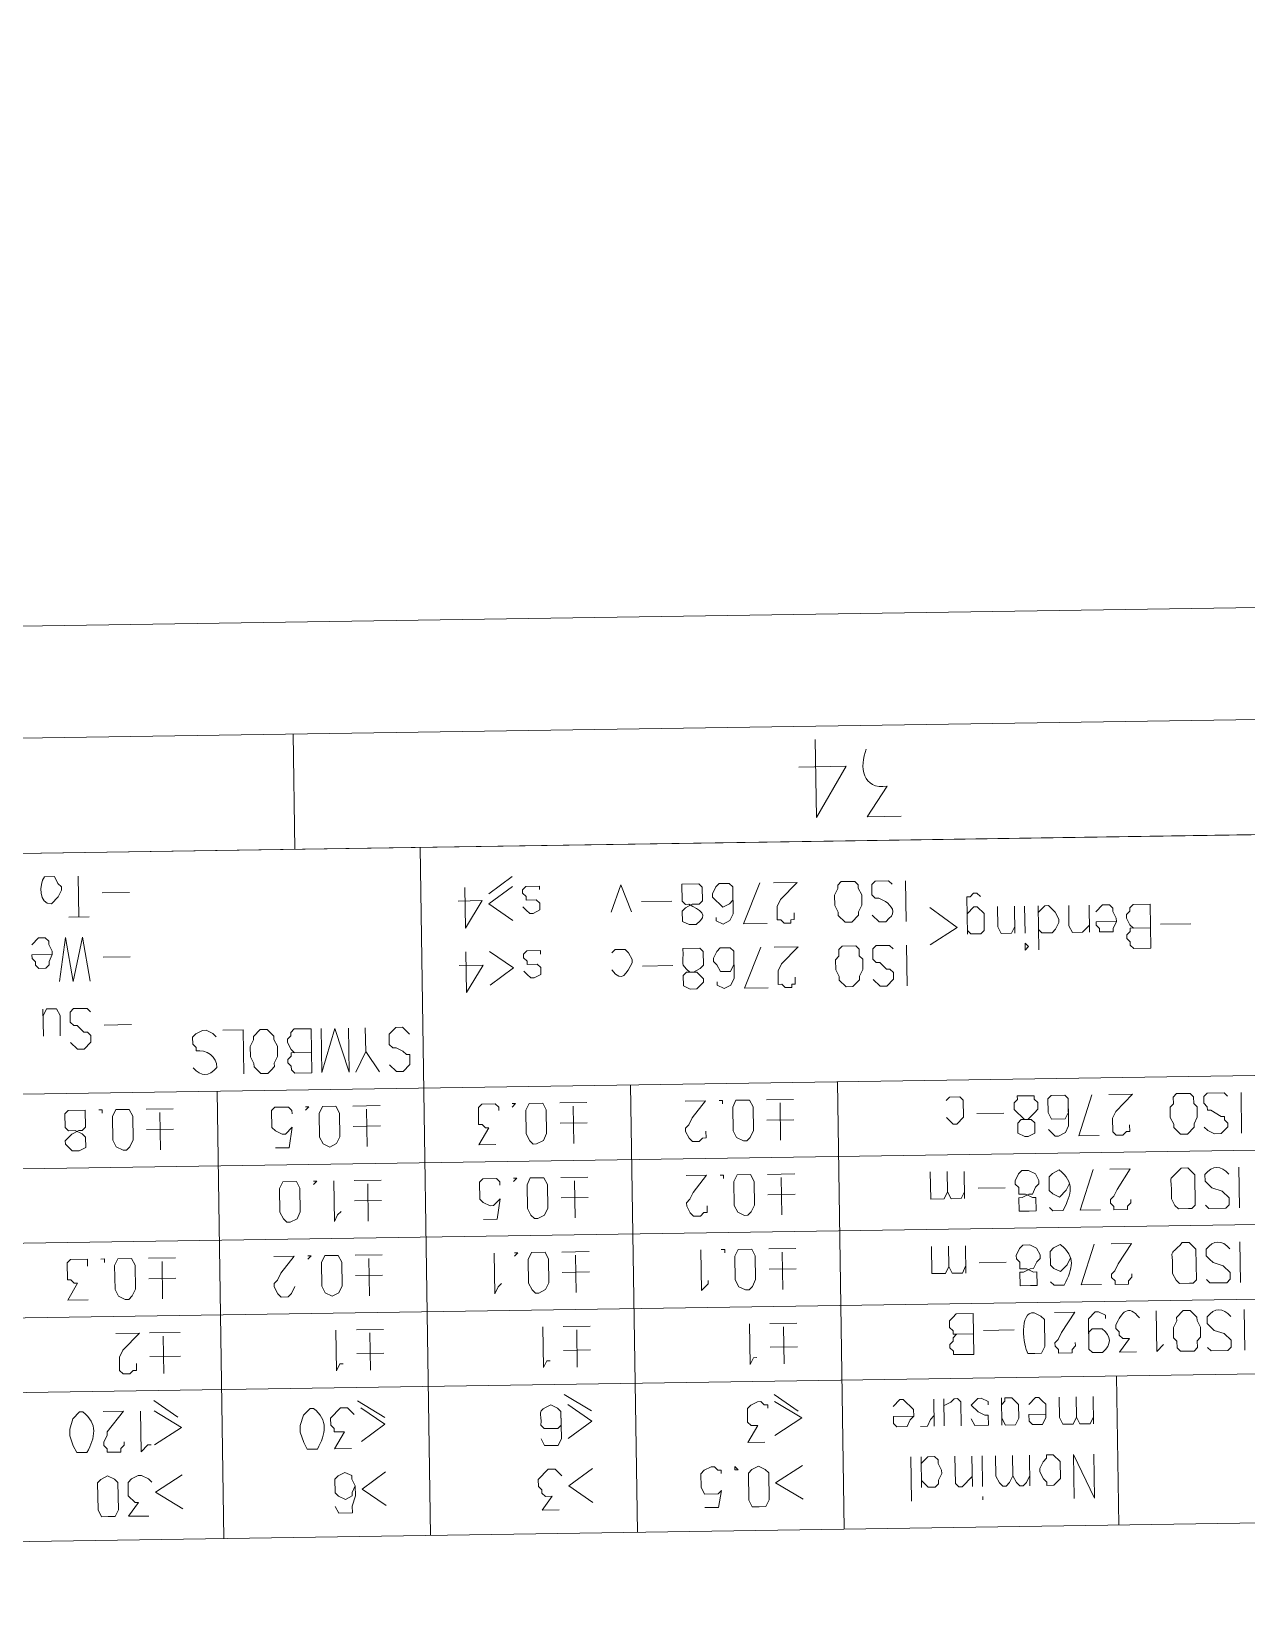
# Model space of a CAD drawing. Header units: millimetres. Extents: x -48 to 5523, y -114 to 5147.
# Drawn here: x -45.8549 to -45.5563, y -111.2978 to -110.9093 of the extents above; entities that cross this region are included whole.
import ezdxf

# ---------------------------------------------------------------- set-up
doc = ezdxf.new("R2010")
doc.units = ezdxf.units.MM
doc.layers.add('PDF_Geometry', color=7, linetype='Continuous')

msp = doc.modelspace()

# ---------------------------------------------------------------- linework, layer by layer
at = {"layer": 'PDF_Geometry', "lineweight": 13}
for points in [[(-47.59841, -114.43133), (-47.64913, -111.08255), (-36.20711, -110.90925), (-36.15639, -114.25803)], [(-47.57134, -114.40342), (-47.62123, -111.10963), (-36.29086, -110.93802), (-36.24097, -114.23181)], [(-47.54344, -114.37466), (-47.59247, -111.13753), (-36.31876, -110.96678), (-36.26973, -114.20391)], [(-46.57758, -111.12216), (-46.57502, -111.29131), (-45.39016, -111.27336), (-45.39272, -111.10421)], [(-45.65322, -111.12816), (-45.65158, -111.12647), (-45.65159, -111.12564), (-45.65078, -111.12396), (-45.65082, -111.12146), (-45.65168, -111.1198), (-45.65169, -111.11897), (-45.65254, -111.11815), (-45.65587, -111.1182), (-45.65669, -111.11905), (-45.65668, -111.11988), (-45.65749, -111.12156), (-45.65745, -111.12406), (-45.65659, -111.12571), (-45.65658, -111.12655), (-45.65489, -111.12819)], [(-45.65298, -111.14399), (-45.65134, -111.1423), (-45.65135, -111.14147), (-45.65054, -111.13979), (-45.65058, -111.13729), (-45.65143, -111.13647), (-45.65145, -111.1348), (-45.6523, -111.13398), (-45.65563, -111.13403), (-45.65645, -111.13488), (-45.65643, -111.13654), (-45.65725, -111.13739), (-45.65721, -111.13989), (-45.65635, -111.14154), (-45.65634, -111.14238), (-45.65465, -111.14402)], [(-45.60979, -111.13417), (-45.61064, -111.13335), (-45.61061, -111.13502)], [(-45.79684, -111.16534), (-45.79602, -111.1645), (-45.7952, -111.16365), (-45.79521, -111.16282), (-45.7944, -111.16114), (-45.79444, -111.15864), (-45.7953, -111.15698), (-45.79531, -111.15615), (-45.79616, -111.15533), (-45.797, -111.15451), (-45.79867, -111.15453), (-45.80031, -111.15623), (-45.8003, -111.15706), (-45.80111, -111.15874), (-45.80107, -111.16124), (-45.80021, -111.16289), (-45.8002, -111.16373), (-45.79851, -111.16537)], [(-45.78156, -111.18345), (-45.77991, -111.18259), (-45.7791, -111.18091), (-45.77919, -111.17508), (-45.78005, -111.17342), (-45.78338, -111.17347), (-45.78419, -111.17515), (-45.7841, -111.18098), (-45.78324, -111.18264)], [(-45.73074, -111.18268), (-45.72908, -111.18182), (-45.72827, -111.18014), (-45.72836, -111.17431), (-45.72922, -111.17265), (-45.73255, -111.1727), (-45.73336, -111.17438), (-45.73327, -111.18021), (-45.73241, -111.18187), (-45.73157, -111.18269)], [(-45.67907, -111.18189), (-45.67825, -111.18105), (-45.67745, -111.17937), (-45.67753, -111.17354), (-45.67839, -111.17188), (-45.68173, -111.17193), (-45.68253, -111.17361), (-45.68245, -111.17944), (-45.68159, -111.1811), (-45.67991, -111.18191)], [(-45.60992, -111.18085), (-45.60826, -111.17999), (-45.6083, -111.17749), (-45.60915, -111.17667), (-45.61081, -111.17669), (-45.61335, -111.17423), (-45.61338, -111.17256), (-45.61255, -111.17172), (-45.61257, -111.17088), (-45.6084, -111.17082), (-45.60839, -111.17165), (-45.60754, -111.17248), (-45.60752, -111.17414), (-45.60834, -111.17499), (-45.60998, -111.17668), (-45.61165, -111.1767), (-45.61247, -111.17755), (-45.61243, -111.18005), (-45.61075, -111.18086)], [(-45.57075, -111.18025), (-45.56911, -111.17856), (-45.56913, -111.17773), (-45.56832, -111.17605), (-45.56836, -111.17355), (-45.5692, -111.17273), (-45.56923, -111.17106), (-45.57007, -111.17024), (-45.57341, -111.17029), (-45.57423, -111.17114), (-45.5742, -111.1728), (-45.57502, -111.17365), (-45.57498, -111.17615), (-45.57412, -111.1778), (-45.57411, -111.17864), (-45.57242, -111.18028)], [(-45.84322, -111.18438), (-45.84157, -111.18352), (-45.84161, -111.18102), (-45.84245, -111.1802), (-45.84413, -111.17939), (-45.8458, -111.17942), (-45.84664, -111.1786), (-45.84669, -111.17526), (-45.84587, -111.17442), (-45.84171, -111.17436), (-45.84164, -111.17852), (-45.84247, -111.17937), (-45.8433, -111.17938), (-45.84495, -111.18024), (-45.84659, -111.18193), (-45.84658, -111.18276), (-45.84489, -111.1844)], [(-45.83156, -111.1842), (-45.83074, -111.18336), (-45.82993, -111.18168), (-45.83002, -111.17584), (-45.83088, -111.17419), (-45.83421, -111.17424), (-45.83502, -111.17592), (-45.83493, -111.18175), (-45.83407, -111.18341), (-45.83239, -111.18422)], [(-45.60964, -111.19918), (-45.60797, -111.19915), (-45.60802, -111.19582), (-45.60886, -111.19583), (-45.61053, -111.19502), (-45.6122, -111.19505), (-45.61223, -111.19338), (-45.61307, -111.19256), (-45.61308, -111.19173), (-45.61228, -111.19005), (-45.61146, -111.1892), (-45.60979, -111.18918), (-45.60811, -111.18999), (-45.60725, -111.19164), (-45.60724, -111.19247), (-45.60806, -111.19332), (-45.60887, -111.195), (-45.6097, -111.19501), (-45.61136, -111.19587), (-45.61219, -111.19588), (-45.61214, -111.19921)], [(-45.79128, -111.20193), (-45.78963, -111.20107), (-45.78882, -111.19939), (-45.78891, -111.19356), (-45.78977, -111.1919), (-45.7931, -111.19195), (-45.79391, -111.19363), (-45.79382, -111.19947), (-45.79296, -111.20112), (-45.79212, -111.20194)], [(-45.73046, -111.20101), (-45.7288, -111.20015), (-45.728, -111.19847), (-45.72808, -111.19264), (-45.72894, -111.19098), (-45.73228, -111.19103), (-45.73308, -111.19271), (-45.733, -111.19854), (-45.73214, -111.2002), (-45.73129, -111.20102)], [(-45.6788, -111.20022), (-45.67798, -111.19938), (-45.67717, -111.1977), (-45.67726, -111.19187), (-45.67812, -111.19021), (-45.68145, -111.19026), (-45.68226, -111.19194), (-45.68217, -111.19778), (-45.68131, -111.19943), (-45.67963, -111.20024)], [(-45.67852, -111.21856), (-45.6777, -111.21771), (-45.67689, -111.21603), (-45.67698, -111.2102), (-45.67784, -111.20854), (-45.68117, -111.20859), (-45.68198, -111.21027), (-45.68189, -111.21611), (-45.68103, -111.21776), (-45.67935, -111.21857)], [(-45.60936, -111.21751), (-45.60769, -111.21748), (-45.60774, -111.21415), (-45.60858, -111.21416), (-45.61026, -111.21335), (-45.61192, -111.21338), (-45.61195, -111.21171), (-45.61279, -111.21089), (-45.61281, -111.21006), (-45.612, -111.20838), (-45.61118, -111.20753), (-45.60951, -111.20751), (-45.60783, -111.20832), (-45.60697, -111.20997), (-45.60696, -111.2108), (-45.60778, -111.21165), (-45.60859, -111.21333), (-45.60942, -111.21334), (-45.61108, -111.2142), (-45.61191, -111.21421), (-45.61186, -111.21755)], [(-45.831, -111.22087), (-45.83018, -111.22002), (-45.82937, -111.21834), (-45.82946, -111.21251), (-45.83032, -111.21085), (-45.83365, -111.2109), (-45.83446, -111.21258), (-45.83437, -111.21842), (-45.83351, -111.22007), (-45.83184, -111.22088)], [(-45.78101, -111.22011), (-45.77935, -111.21925), (-45.77855, -111.21757), (-45.77863, -111.21174), (-45.77949, -111.21008), (-45.78283, -111.21013), (-45.78363, -111.21181), (-45.78355, -111.21765), (-45.78269, -111.2193)], [(-45.73018, -111.21934), (-45.72853, -111.21848), (-45.72772, -111.2168), (-45.72781, -111.21097), (-45.72867, -111.20931), (-45.732, -111.20936), (-45.73281, -111.21104), (-45.73272, -111.21688), (-45.73186, -111.21853), (-45.73101, -111.21935)], [(-45.56995, -111.23358), (-45.56911, -111.23357), (-45.56829, -111.23272), (-45.56832, -111.23105), (-45.5675, -111.23021), (-45.56753, -111.22771), (-45.56839, -111.22606), (-45.56841, -111.22522), (-45.5701, -111.22358), (-45.57176, -111.22361), (-45.57341, -111.2253), (-45.57339, -111.22613), (-45.5742, -111.22781), (-45.57416, -111.23031), (-45.57332, -111.23113), (-45.57329, -111.2328), (-45.57245, -111.23362)], [(-45.60362, -111.26659), (-45.60198, -111.2649), (-45.60204, -111.26074), (-45.60373, -111.25909), (-45.6054, -111.25912), (-45.60538, -111.25995), (-45.6062, -111.2608), (-45.60701, -111.26248), (-45.607, -111.26331), (-45.60614, -111.26496), (-45.6053, -111.26579), (-45.60528, -111.26662)], [(-45.68202, -111.26278), (-45.68118, -111.26277), (-45.68203, -111.26195)], [(-45.67605, -111.27186), (-45.67438, -111.27183), (-45.67357, -111.27015), (-45.67367, -111.26349), (-45.67452, -111.26267), (-45.6762, -111.26186), (-45.67785, -111.26272), (-45.67867, -111.26356), (-45.67857, -111.27023), (-45.67771, -111.27188)], [(-45.83603, -111.27428), (-45.83436, -111.27426), (-45.83355, -111.27258), (-45.83365, -111.26591), (-45.8345, -111.26509), (-45.83618, -111.26428), (-45.83783, -111.26514), (-45.83865, -111.26599), (-45.83855, -111.27265), (-45.83769, -111.27431)]]:
    msp.add_lwpolyline(points, close=True, dxfattribs=at)
for points in [[(-45.79017, -111.11023), (-45.7906, -111.0819)], [(-45.66223, -111.08329), (-45.66194, -111.10246), (-45.65463, -111.08985), (-45.6663, -111.09002)], [(-45.64111, -111.10214), (-45.64944, -111.10227), (-45.64456, -111.09469)], [(-45.75678, -111.27891), (-45.75934, -111.10977)], [(-45.84998, -111.12364), (-45.84834, -111.12195), (-45.84753, -111.12027), (-45.84754, -111.11944), (-45.84839, -111.11862), (-45.84924, -111.11696), (-45.85174, -111.117)], [(-45.84326, -111.12687), (-45.84341, -111.11687)], [(-45.73673, -111.11693), (-45.7425, -111.12118)], [(-45.73657, -111.12776), (-45.74246, -111.12368), (-45.73669, -111.11943)], [(-45.73412, -111.12439), (-45.73327, -111.12521), (-45.73243, -111.12603), (-45.73159, -111.12602), (-45.72994, -111.12516), (-45.72997, -111.12349), (-45.73081, -111.12267), (-45.73331, -111.12271), (-45.73332, -111.12187), (-45.73417, -111.12105), (-45.73418, -111.12022), (-45.73336, -111.11937), (-45.73003, -111.11932), (-45.73002, -111.12016)], [(-45.70743, -111.12565), (-45.71003, -111.11902), (-45.71243, -111.12573)], [(-45.69329, -111.12377), (-45.69412, -111.12378), (-45.69497, -111.12296), (-45.69503, -111.11879), (-45.69087, -111.11873), (-45.69002, -111.11955), (-45.68997, -111.12288), (-45.69079, -111.12373), (-45.69246, -111.12376), (-45.69411, -111.12461), (-45.69493, -111.12546), (-45.69489, -111.12796), (-45.69321, -111.12877), (-45.69155, -111.12874)], [(-45.68657, -111.127), (-45.68656, -111.12783), (-45.68488, -111.12864), (-45.68323, -111.12778), (-45.68242, -111.1261), (-45.68252, -111.11944), (-45.68337, -111.11862), (-45.68587, -111.11866), (-45.68669, -111.1195), (-45.6875, -111.12118), (-45.68748, -111.12201), (-45.68495, -111.12448), (-45.68329, -111.12362), (-45.68247, -111.12277), (-45.68248, -111.12194)], [(-45.67405, -111.12848), (-45.67988, -111.12857), (-45.67587, -111.1185)], [(-45.66742, -111.12588), (-45.6674, -111.12754), (-45.66823, -111.12756), (-45.66822, -111.12839), (-45.66988, -111.12841), (-45.67073, -111.12759), (-45.67156, -111.12761), (-45.67161, -111.12427), (-45.67081, -111.12259), (-45.6667, -111.11837), (-45.67253, -111.11845)], [(-45.64496, -111.12304), (-45.64664, -111.12223), (-45.64747, -111.12224), (-45.64832, -111.12142), (-45.64836, -111.11892), (-45.64754, -111.11807), (-45.6442, -111.11802), (-45.64336, -111.11884)], [(-45.64004, -111.11796), (-45.63989, -111.12796)], [(-45.83085, -111.12085), (-45.83752, -111.12095)], [(-45.74836, -111.1196), (-45.74821, -111.1296), (-45.74414, -111.12287), (-45.74998, -111.12296)], [(-45.69747, -111.123), (-45.70497, -111.12311)], [(-45.62484, -111.13107), (-45.62498, -111.1219), (-45.62414, -111.12189), (-45.62332, -111.12104), (-45.62249, -111.12103), (-45.62164, -111.12185)], [(-45.84076, -111.12684), (-45.84576, -111.12691)], [(-45.64824, -111.12642), (-45.64655, -111.12806), (-45.64489, -111.12804), (-45.64407, -111.12719)], [(-45.63397, -111.1337), (-45.62736, -111.12944), (-45.6341, -111.12454)], [(-45.62485, -111.13023), (-45.62401, -111.13105), (-45.62151, -111.13102), (-45.62068, -111.13017), (-45.62075, -111.126), (-45.62244, -111.12436), (-45.62327, -111.12437), (-45.62491, -111.12607)], [(-45.6132, -111.12922), (-45.61401, -111.1309), (-45.61651, -111.13094), (-45.61736, -111.12929), (-45.61744, -111.12429)], [(-45.61327, -111.12422), (-45.61317, -111.13089)], [(-45.61067, -111.13085), (-45.61077, -111.12419)], [(-45.60728, -111.13497), (-45.60744, -111.12413)], [(-45.60735, -111.12997), (-45.60651, -111.13079), (-45.60401, -111.13075), (-45.60319, -111.1299), (-45.60238, -111.12823), (-45.60239, -111.12739), (-45.60325, -111.12574), (-45.60494, -111.1241), (-45.60577, -111.12411), (-45.60742, -111.1258)], [(-45.59487, -111.12895), (-45.59651, -111.13064), (-45.59901, -111.13067), (-45.59987, -111.12902), (-45.59994, -111.12402)], [(-45.59494, -111.12395), (-45.59484, -111.13061)], [(-45.58821, -111.12801), (-45.59321, -111.12809), (-45.5932, -111.12892), (-45.59235, -111.12974), (-45.59234, -111.13057), (-45.58901, -111.13052), (-45.58902, -111.12969), (-45.58821, -111.12801), (-45.58823, -111.12718), (-45.58908, -111.12552), (-45.5891, -111.12469), (-45.58994, -111.12387), (-45.59161, -111.1239), (-45.59325, -111.12559)], [(-45.58402, -111.12961), (-45.58487, -111.12879), (-45.58573, -111.12714), (-45.58574, -111.12631), (-45.58492, -111.12546), (-45.58493, -111.12463), (-45.58411, -111.12378), (-45.57994, -111.12372), (-45.57978, -111.13455), (-45.58395, -111.13461), (-45.58479, -111.13379), (-45.58481, -111.13296), (-45.58565, -111.13214), (-45.58566, -111.13131), (-45.58484, -111.13046), (-45.58486, -111.12963), (-45.57986, -111.12955)], [(-45.56987, -111.12857), (-45.57737, -111.12868)], [(-45.84979, -111.13614), (-45.85479, -111.13622), (-45.85477, -111.13705), (-45.85393, -111.13787), (-45.85392, -111.1387), (-45.85307, -111.13952), (-45.8514, -111.1395), (-45.85058, -111.13865), (-45.8506, -111.13782), (-45.84979, -111.13614), (-45.8498, -111.13531), (-45.85066, -111.13365), (-45.85067, -111.13282), (-45.85152, -111.132), (-45.85318, -111.13202), (-45.85482, -111.13372)], [(-45.84052, -111.14267), (-45.84235, -111.13186), (-45.84469, -111.14273), (-45.84652, -111.13192), (-45.84802, -111.14278)], [(-45.70724, -111.13815), (-45.70725, -111.13731), (-45.70811, -111.13566), (-45.70896, -111.13484), (-45.71146, -111.13488), (-45.71228, -111.13572)], [(-45.69479, -111.13463), (-45.69063, -111.13456), (-45.68978, -111.13538), (-45.68973, -111.13872), (-45.69055, -111.13956), (-45.6922, -111.14042), (-45.69387, -111.14045), (-45.69469, -111.14129), (-45.69465, -111.14379), (-45.69297, -111.1446), (-45.69131, -111.14457), (-45.68967, -111.14288), (-45.68968, -111.14205), (-45.69137, -111.14041), (-45.69304, -111.14043)], [(-45.68633, -111.14283), (-45.68632, -111.14367), (-45.68464, -111.14447), (-45.68299, -111.14361), (-45.68218, -111.14194), (-45.68228, -111.13527), (-45.68313, -111.13445), (-45.68563, -111.13449), (-45.68645, -111.13533), (-45.68726, -111.13701), (-45.68724, -111.13785), (-45.6864, -111.13867), (-45.68554, -111.14032), (-45.68304, -111.14028), (-45.68223, -111.1386), (-45.68224, -111.13777)], [(-45.67381, -111.14431), (-45.67964, -111.1444), (-45.67563, -111.13434)], [(-45.66718, -111.14171), (-45.66716, -111.14337), (-45.66799, -111.14339), (-45.66798, -111.14422), (-45.66964, -111.14425), (-45.67049, -111.14343), (-45.67132, -111.14344), (-45.67137, -111.14011), (-45.67057, -111.13843), (-45.66646, -111.1342), (-45.6723, -111.13428)], [(-45.648, -111.14225), (-45.64631, -111.14389), (-45.64465, -111.14387), (-45.64301, -111.14218), (-45.64303, -111.14051), (-45.64388, -111.13969), (-45.64471, -111.1397), (-45.6464, -111.13806), (-45.64723, -111.13807), (-45.64808, -111.13725), (-45.64812, -111.13475), (-45.6473, -111.13391), (-45.64396, -111.13386), (-45.64312, -111.13468)], [(-45.6398, -111.13379), (-45.63965, -111.14379)], [(-45.83061, -111.13668), (-45.83728, -111.13678)], [(-45.74812, -111.13543), (-45.74797, -111.14543), (-45.7439, -111.1387), (-45.74974, -111.13879)], [(-45.74216, -111.14368), (-45.73639, -111.13942), (-45.74229, -111.13535)], [(-45.73388, -111.14022), (-45.73303, -111.14104), (-45.73219, -111.14186), (-45.73135, -111.14185), (-45.7297, -111.14099), (-45.72973, -111.13932), (-45.73057, -111.1385), (-45.73307, -111.13854), (-45.73308, -111.13771), (-45.73393, -111.13689), (-45.73394, -111.13605), (-45.73312, -111.13521), (-45.72979, -111.13516), (-45.72978, -111.13599)], [(-45.69723, -111.13883), (-45.70473, -111.13894)], [(-45.85198, -111.15618), (-45.85209, -111.14951)], [(-45.84782, -111.15611), (-45.84789, -111.15111), (-45.84875, -111.14946), (-45.85125, -111.1495), (-45.85206, -111.15118)], [(-45.84529, -111.15774), (-45.8436, -111.15938), (-45.84193, -111.15936), (-45.84029, -111.15767), (-45.84032, -111.156), (-45.84116, -111.15518), (-45.842, -111.15519), (-45.84369, -111.15355), (-45.84452, -111.15356), (-45.84537, -111.15274), (-45.84541, -111.15024), (-45.84459, -111.1494), (-45.84125, -111.14935), (-45.84041, -111.15017)], [(-45.83036, -111.15335), (-45.83702, -111.15345)], [(-45.79025, -111.16024), (-45.79109, -111.15942), (-45.79195, -111.15777), (-45.79197, -111.15693), (-45.79115, -111.15609), (-45.79116, -111.15525), (-45.79034, -111.15441), (-45.78617, -111.15435), (-45.78601, -111.16518), (-45.79017, -111.16524), (-45.79102, -111.16442), (-45.79103, -111.16359), (-45.79188, -111.16277), (-45.79189, -111.16193), (-45.79107, -111.16109), (-45.79108, -111.16025), (-45.78608, -111.16018)], [(-45.77701, -111.15421), (-45.77684, -111.16504), (-45.78034, -111.15426), (-45.78351, -111.16514), (-45.78367, -111.15431)], [(-45.77275, -111.15998), (-45.77284, -111.15414)], [(-45.76687, -111.16322), (-45.76518, -111.16486), (-45.76351, -111.16484), (-45.76187, -111.16314), (-45.76191, -111.16065), (-45.76274, -111.16066), (-45.76359, -111.15984), (-45.76526, -111.15903), (-45.7661, -111.15904), (-45.76694, -111.15822), (-45.76698, -111.15572), (-45.76534, -111.15403), (-45.76367, -111.154), (-45.76198, -111.15565)], [(-45.81443, -111.15977), (-45.81444, -111.15894), (-45.81528, -111.15812), (-45.81531, -111.15645), (-45.81449, -111.15561), (-45.81283, -111.15475), (-45.812, -111.15474), (-45.81032, -111.15554), (-45.80948, -111.15636)], [(-45.80267, -111.16543), (-45.80284, -111.1546), (-45.80784, -111.15467)], [(-45.76934, -111.16492), (-45.77275, -111.15998), (-45.77517, -111.16501)], [(-45.39182, -111.16337), (-46.57669, -111.18132)], [(-45.80761, -111.27968), (-45.80927, -111.1697)], [(-45.70595, -111.27814), (-45.70762, -111.16816)], [(-45.65513, -111.27737), (-45.65679, -111.16739)], [(-45.79489, -111.18365), (-45.79156, -111.1836), (-45.7908, -111.17858), (-45.79245, -111.18028), (-45.79328, -111.18029), (-45.79496, -111.17948), (-45.7958, -111.17866), (-45.79587, -111.17449), (-45.79505, -111.17365), (-45.79171, -111.1736), (-45.79087, -111.17442), (-45.79085, -111.17525)], [(-45.78753, -111.17437), (-45.78671, -111.17352), (-45.78755, -111.17353)], [(-45.76922, -111.17326), (-45.77588, -111.17336)], [(-45.74073, -111.18283), (-45.7449, -111.18289), (-45.74246, -111.17869), (-45.7433, -111.1787), (-45.74414, -111.17788), (-45.74498, -111.17789), (-45.74504, -111.17372), (-45.74422, -111.17288), (-45.74089, -111.17283), (-45.74004, -111.17365), (-45.74003, -111.17448)], [(-45.73671, -111.1736), (-45.73589, -111.17275), (-45.73672, -111.17277)], [(-45.71839, -111.17249), (-45.72505, -111.17259)], [(-45.72157, -111.18254), (-45.72171, -111.17337)], [(-45.68911, -111.17954), (-45.68909, -111.18121), (-45.68992, -111.18122), (-45.69074, -111.18207), (-45.69241, -111.1821), (-45.69325, -111.18127), (-45.69411, -111.17962), (-45.69412, -111.17879), (-45.6933, -111.17794), (-45.69249, -111.17626), (-45.68923, -111.17205), (-45.69422, -111.17212)], [(-45.68505, -111.17282), (-45.68506, -111.17198), (-45.68589, -111.172)], [(-45.66756, -111.17172), (-45.67423, -111.17182)], [(-45.67074, -111.18177), (-45.67088, -111.1726)], [(-45.62999, -111.17615), (-45.62914, -111.17697), (-45.6283, -111.17779), (-45.62746, -111.17778), (-45.62582, -111.17609), (-45.62589, -111.17192), (-45.62673, -111.1711), (-45.62923, -111.17114), (-45.63005, -111.17198)], [(-45.60494, -111.1791), (-45.60325, -111.18074), (-45.60242, -111.18073), (-45.60076, -111.17987), (-45.59996, -111.17819), (-45.60006, -111.17153), (-45.6009, -111.17071), (-45.60423, -111.17076), (-45.60506, -111.1716), (-45.60501, -111.17494), (-45.60415, -111.17659), (-45.60081, -111.17654), (-45.60001, -111.17486), (-45.60002, -111.17403)], [(-45.59242, -111.18058), (-45.59742, -111.18066), (-45.59424, -111.17061)], [(-45.58496, -111.17797), (-45.58493, -111.17963), (-45.58576, -111.17965), (-45.58659, -111.18049), (-45.58825, -111.18052), (-45.5891, -111.1797), (-45.58915, -111.17636), (-45.58834, -111.17468), (-45.58424, -111.17046), (-45.59007, -111.17054)], [(-45.56661, -111.17852), (-45.56577, -111.17934), (-45.56409, -111.18015), (-45.56242, -111.18013), (-45.56078, -111.17843), (-45.56079, -111.1776), (-45.56164, -111.17678), (-45.56165, -111.17595), (-45.56248, -111.17596), (-45.56501, -111.17433), (-45.56584, -111.17434), (-45.56586, -111.17351), (-45.5667, -111.17269), (-45.56673, -111.17102), (-45.56591, -111.17018), (-45.56174, -111.17011), (-45.56089, -111.17094)], [(-45.55757, -111.17005), (-45.55742, -111.18005)], [(-45.83753, -111.17513), (-45.83754, -111.17429), (-45.83837, -111.1743)], [(-45.82004, -111.17403), (-45.82671, -111.17413)], [(-45.82322, -111.18408), (-45.82336, -111.17491)], [(-45.7724, -111.18331), (-45.77254, -111.17414)], [(-45.71831, -111.17749), (-45.72498, -111.17759)], [(-45.66749, -111.17672), (-45.67415, -111.17682)], [(-45.61584, -111.1751), (-45.6225, -111.1752)], [(-45.39154, -111.18171), (-46.3281, -111.19589)], [(-45.81997, -111.17903), (-45.82663, -111.17913)], [(-45.76914, -111.17826), (-45.77581, -111.17836)], [(-45.62562, -111.18942), (-45.62552, -111.19608)], [(-45.60229, -111.18906), (-45.60394, -111.18992), (-45.60477, -111.19077), (-45.60471, -111.1941), (-45.60387, -111.19492), (-45.60219, -111.19573), (-45.60055, -111.19404), (-45.59974, -111.19236)], [(-45.59214, -111.19891), (-45.59714, -111.19899), (-45.59396, -111.18894)], [(-45.58468, -111.1963), (-45.58467, -111.19713), (-45.58549, -111.19798), (-45.58547, -111.19881), (-45.58881, -111.19886), (-45.58882, -111.19803), (-45.58967, -111.19721), (-45.58968, -111.19637), (-45.58886, -111.19553), (-45.58805, -111.19385), (-45.58479, -111.1888), (-45.58979, -111.18888)], [(-45.57469, -111.19531), (-45.57468, -111.19615), (-45.57382, -111.1978), (-45.57298, -111.19862), (-45.57048, -111.19858), (-45.56964, -111.19857), (-45.56882, -111.19773), (-45.56894, -111.19023), (-45.57063, -111.18858), (-45.57229, -111.18861)], [(-45.55813, -111.1884), (-45.55798, -111.19839)], [(-45.78559, -111.19267), (-45.78477, -111.19183), (-45.7856, -111.19184)], [(-45.77882, -111.19924), (-45.77964, -111.20008), (-45.78045, -111.20176), (-45.7806, -111.19177)], [(-45.76894, -111.19159), (-45.7756, -111.19169)], [(-45.77212, -111.20164), (-45.77226, -111.19247)], [(-45.74379, -111.20121), (-45.74046, -111.20116), (-45.7397, -111.19615), (-45.74134, -111.19784), (-45.74217, -111.19785), (-45.74385, -111.19704), (-45.7447, -111.19622), (-45.74476, -111.19206), (-45.74394, -111.19121), (-45.74061, -111.19116), (-45.73976, -111.19198), (-45.73975, -111.19281)], [(-45.73643, -111.19193), (-45.73561, -111.19108), (-45.73644, -111.1911)], [(-45.71811, -111.19082), (-45.72478, -111.19092)], [(-45.72129, -111.20087), (-45.72143, -111.1917)], [(-45.68883, -111.19788), (-45.68881, -111.19954), (-45.68964, -111.19956), (-45.69046, -111.2004), (-45.69213, -111.20043), (-45.69297, -111.19961), (-45.69383, -111.19795), (-45.69385, -111.19712), (-45.69303, -111.19627), (-45.69222, -111.19459), (-45.68895, -111.19038), (-45.69395, -111.19045)], [(-45.68477, -111.19115), (-45.68478, -111.19031), (-45.68561, -111.19033)], [(-45.66728, -111.19005), (-45.67395, -111.19015)], [(-45.67046, -111.2001), (-45.6706, -111.19093)], [(-45.62971, -111.19448), (-45.63052, -111.19616), (-45.63385, -111.19621), (-45.63395, -111.18954)], [(-45.62555, -111.19442), (-45.62635, -111.1961), (-45.62885, -111.19613), (-45.62971, -111.19448), (-45.62979, -111.18948)], [(-45.56632, -111.19769), (-45.56548, -111.19851), (-45.56131, -111.19844), (-45.56049, -111.1976), (-45.56052, -111.19593), (-45.56221, -111.19429), (-45.56472, -111.1935), (-45.56557, -111.19268), (-45.56641, -111.19185), (-45.56644, -111.19019)], [(-45.76886, -111.19659), (-45.77553, -111.19669)], [(-45.71804, -111.19582), (-45.7247, -111.19592)], [(-45.66721, -111.19505), (-45.67387, -111.19515)], [(-45.61556, -111.19343), (-45.62223, -111.19353)], [(-45.39127, -111.20004), (-46.32783, -111.21422)], [(-45.60465, -111.19827), (-45.60381, -111.19909), (-45.60131, -111.19905)], [(-45.68856, -111.21621), (-45.68854, -111.21704), (-45.69018, -111.21873), (-45.69034, -111.20873)], [(-45.68449, -111.20948), (-45.6845, -111.20865), (-45.68534, -111.20866)], [(-45.66701, -111.20838), (-45.67367, -111.20848)], [(-45.62943, -111.21281), (-45.63024, -111.21449), (-45.63358, -111.21454), (-45.63368, -111.20788)], [(-45.62527, -111.21275), (-45.62608, -111.21443), (-45.62858, -111.21447), (-45.62943, -111.21281), (-45.62951, -111.20781)], [(-45.62534, -111.20775), (-45.62524, -111.21441)], [(-45.60201, -111.2074), (-45.60367, -111.20825), (-45.60449, -111.2091), (-45.60444, -111.21243), (-45.60359, -111.21325), (-45.60191, -111.21406), (-45.60027, -111.21237), (-45.59946, -111.21069)], [(-45.59186, -111.21724), (-45.59686, -111.21732), (-45.59368, -111.20727)], [(-45.5844, -111.21463), (-45.58439, -111.21546), (-45.58521, -111.21631), (-45.5852, -111.21714), (-45.58853, -111.21719), (-45.58854, -111.21636), (-45.58939, -111.21554), (-45.5894, -111.21471), (-45.58858, -111.21386), (-45.58777, -111.21218), (-45.58452, -111.20713), (-45.58951, -111.20721)], [(-45.57442, -111.21365), (-45.5744, -111.21448), (-45.57354, -111.21613), (-45.5727, -111.21695), (-45.5702, -111.21691), (-45.56937, -111.2169), (-45.56854, -111.21606), (-45.56866, -111.20856), (-45.57035, -111.20692), (-45.57202, -111.20694)], [(-45.56605, -111.21602), (-45.5652, -111.21684), (-45.56103, -111.21678), (-45.56021, -111.21593), (-45.56024, -111.21426), (-45.56193, -111.21262), (-45.56444, -111.21183), (-45.56529, -111.21101), (-45.56613, -111.21019), (-45.56616, -111.20852)], [(-45.55785, -111.20673), (-45.5577, -111.21673)], [(-45.841, -111.22102), (-45.846, -111.22109), (-45.84356, -111.21689), (-45.8444, -111.2169), (-45.84524, -111.21608), (-45.84608, -111.21609), (-45.84614, -111.21193), (-45.84532, -111.21108), (-45.84115, -111.21102), (-45.84113, -111.21268)], [(-45.83697, -111.21179), (-45.83699, -111.21095), (-45.83782, -111.21097)], [(-45.81949, -111.21069), (-45.82615, -111.21079)], [(-45.82267, -111.22074), (-45.82281, -111.21157)], [(-45.79021, -111.21775), (-45.79102, -111.21943), (-45.79184, -111.22027), (-45.79351, -111.2203), (-45.79435, -111.21948), (-45.79521, -111.21782), (-45.79522, -111.21699), (-45.7944, -111.21614), (-45.79359, -111.21446), (-45.79032, -111.21025), (-45.79532, -111.21032)], [(-45.78698, -111.21103), (-45.78616, -111.21018), (-45.78699, -111.2102)], [(-45.76866, -111.20992), (-45.77533, -111.21002)], [(-45.77184, -111.21997), (-45.77198, -111.2108)], [(-45.73938, -111.21698), (-45.7402, -111.21782), (-45.74101, -111.2195), (-45.74116, -111.2095)], [(-45.73615, -111.21026), (-45.73533, -111.20941), (-45.73616, -111.20943)], [(-45.71783, -111.20915), (-45.7245, -111.20925)], [(-45.72101, -111.2192), (-45.72115, -111.21003)], [(-45.67019, -111.21843), (-45.67033, -111.20926)], [(-45.61528, -111.21176), (-45.62195, -111.21186)], [(-45.81941, -111.21569), (-45.82608, -111.21579)], [(-45.76858, -111.21492), (-45.77525, -111.21502)], [(-45.71776, -111.21415), (-45.72442, -111.21425)], [(-45.66693, -111.21338), (-45.6736, -111.21348)], [(-45.60437, -111.2166), (-45.60353, -111.21742), (-45.60103, -111.21738)], [(-45.39099, -111.21837), (-46.32755, -111.23255)], [(-45.62752, -111.22945), (-45.62835, -111.22946), (-45.62836, -111.22863), (-45.62921, -111.22781), (-45.62923, -111.22614), (-45.62841, -111.2253), (-45.62759, -111.22445), (-45.62342, -111.22439), (-45.62327, -111.23439), (-45.62827, -111.23446), (-45.62829, -111.23363), (-45.62913, -111.23281), (-45.62914, -111.23198), (-45.62832, -111.23113), (-45.62834, -111.2303), (-45.62752, -111.22945), (-45.62335, -111.22939)], [(-45.60994, -111.23419), (-45.60828, -111.23416), (-45.60661, -111.23413), (-45.6058, -111.23246), (-45.6059, -111.22579), (-45.60675, -111.22497), (-45.60843, -111.22416)], [(-45.59831, -111.23151), (-45.5983, -111.23234), (-45.59912, -111.23319), (-45.59911, -111.23402), (-45.60244, -111.23407), (-45.60246, -111.23324), (-45.6033, -111.23242), (-45.60331, -111.23158), (-45.60249, -111.23074), (-45.60168, -111.22906), (-45.59843, -111.22401), (-45.60343, -111.22409)], [(-45.59161, -111.23391), (-45.59411, -111.23395), (-45.59496, -111.23313), (-45.59507, -111.22563), (-45.59343, -111.22393), (-45.5926, -111.22392), (-45.59092, -111.22473), (-45.5909, -111.22556)], [(-45.57664, -111.23201), (-45.57828, -111.23371), (-45.57843, -111.22371)], [(-45.55677, -111.22338), (-45.55661, -111.23338)], [(-45.76838, -111.22825), (-45.77505, -111.22835)], [(-45.72743, -111.23596), (-45.72826, -111.23598), (-45.72907, -111.23766), (-45.72922, -111.22766)], [(-45.71756, -111.22748), (-45.72422, -111.22758)], [(-45.6766, -111.2352), (-45.67743, -111.23521), (-45.67824, -111.23689), (-45.67839, -111.22689)], [(-45.66673, -111.22671), (-45.67339, -111.22681)], [(-45.66991, -111.23676), (-45.67005, -111.22759)], [(-45.59499, -111.23063), (-45.59502, -111.22896), (-45.5942, -111.22811), (-45.5917, -111.22808)], [(-45.58328, -111.23378), (-45.58744, -111.23384), (-45.585, -111.23047), (-45.58666, -111.2305), (-45.58751, -111.22968), (-45.58752, -111.22885), (-45.58837, -111.22802), (-45.58838, -111.22719)], [(-45.56579, -111.23268), (-45.56495, -111.2335), (-45.56078, -111.23344), (-45.55996, -111.2326), (-45.55999, -111.23093), (-45.56168, -111.22929), (-45.56419, -111.22849), (-45.56504, -111.22767), (-45.56588, -111.22685), (-45.56591, -111.22518)], [(-45.8291, -111.23667), (-45.82907, -111.23834), (-45.8299, -111.23835), (-45.83072, -111.2392), (-45.83239, -111.23922), (-45.83324, -111.2384), (-45.83329, -111.23507), (-45.83248, -111.23339), (-45.82838, -111.22916), (-45.83421, -111.22925)], [(-45.81838, -111.22901), (-45.82588, -111.22912)], [(-45.82239, -111.23907), (-45.82253, -111.2299)], [(-45.77826, -111.23673), (-45.77909, -111.23675), (-45.7799, -111.23843), (-45.78005, -111.22843)], [(-45.77156, -111.2383), (-45.7717, -111.22913)], [(-45.72074, -111.23753), (-45.72088, -111.22836)], [(-45.61336, -111.2284), (-45.62086, -111.22852)], [(-45.81829, -111.23484), (-45.82579, -111.23495)], [(-45.76829, -111.23408), (-45.77496, -111.23418)], [(-45.71747, -111.23331), (-45.72413, -111.23341)], [(-45.66664, -111.23254), (-45.67331, -111.23264)], [(-45.39071, -111.2367), (-46.32727, -111.25088)], [(-45.58763, -111.27635), (-45.58819, -111.23969)], [(-45.8189, -111.24985), (-45.82479, -111.24577)], [(-45.78559, -111.24768), (-45.78642, -111.24769), (-45.78807, -111.24938), (-45.78886, -111.2519), (-45.78884, -111.25356), (-45.78796, -111.25605), (-45.78711, -111.2577), (-45.78544, -111.25768), (-45.78461, -111.25767)], [(-45.77627, -111.25754), (-45.78044, -111.2576), (-45.778, -111.2534), (-45.7805, -111.25344), (-45.78052, -111.2526), (-45.78136, -111.25178), (-45.78139, -111.25012), (-45.77892, -111.24758), (-45.77726, -111.24755), (-45.77557, -111.2492)], [(-45.76805, -111.24992), (-45.77478, -111.24585)], [(-45.7738, -111.25584), (-45.76803, -111.25158), (-45.77393, -111.2475)], [(-45.72964, -111.25517), (-45.72878, -111.25682), (-45.72545, -111.25677), (-45.72464, -111.25509), (-45.72474, -111.24843), (-45.72559, -111.2476), (-45.72726, -111.2468)], [(-45.71724, -111.24831), (-45.72397, -111.24425)], [(-45.72297, -111.25507), (-45.7172, -111.25081), (-45.7231, -111.24673)], [(-45.67462, -111.256), (-45.67878, -111.25606), (-45.67635, -111.25186), (-45.67801, -111.25189), (-45.67886, -111.25106), (-45.67891, -111.24773), (-45.67809, -111.24689), (-45.67644, -111.24603), (-45.6756, -111.24601), (-45.67476, -111.24684), (-45.67392, -111.24682), (-45.67391, -111.24766)], [(-45.6664, -111.24838), (-45.6723, -111.2443)], [(-45.67214, -111.2543), (-45.66554, -111.25003), (-45.67227, -111.24596)], [(-45.63804, -111.24961), (-45.64304, -111.24969), (-45.64302, -111.25136), (-45.64217, -111.25218), (-45.63967, -111.25214), (-45.63887, -111.25046), (-45.63804, -111.24961), (-45.63807, -111.24795), (-45.64061, -111.24548), (-45.64144, -111.2455), (-45.64308, -111.24719)], [(-45.63311, -111.24537), (-45.63301, -111.25204)], [(-45.63051, -111.252), (-45.63061, -111.24533)], [(-45.62634, -111.25194), (-45.62643, -111.2461), (-45.62728, -111.24528), (-45.62811, -111.2453), (-45.62893, -111.24614), (-45.63058, -111.247)], [(-45.62387, -111.25023), (-45.62301, -111.25189), (-45.61968, -111.25183), (-45.61971, -111.24934), (-45.62055, -111.24935), (-45.62223, -111.24854), (-45.62392, -111.2469), (-45.62228, -111.24521), (-45.62144, -111.24519), (-45.61976, -111.246), (-45.61975, -111.24684)], [(-45.61634, -111.25178), (-45.61644, -111.24512)], [(-45.61637, -111.25012), (-45.61551, -111.25177), (-45.61301, -111.25173), (-45.6122, -111.25005), (-45.61225, -111.24672), (-45.61394, -111.24508), (-45.61561, -111.24511), (-45.6156, -111.24594), (-45.61642, -111.24678)], [(-45.60555, -111.24912), (-45.60971, -111.24918), (-45.60969, -111.25085), (-45.60884, -111.25167), (-45.60634, -111.25163), (-45.60554, -111.24995), (-45.60559, -111.24662), (-45.60643, -111.2458), (-45.60728, -111.24498), (-45.60811, -111.24499), (-45.60975, -111.24668)], [(-45.59804, -111.24984), (-45.59884, -111.25152), (-45.60134, -111.25156), (-45.6022, -111.2499), (-45.60228, -111.2449)], [(-45.59387, -111.24978), (-45.59468, -111.25146), (-45.59718, -111.25149), (-45.59804, -111.24984), (-45.59811, -111.24484)], [(-45.59395, -111.24478), (-45.59385, -111.25144)], [(-45.84225, -111.24854), (-45.84308, -111.24855), (-45.84473, -111.25024), (-45.84552, -111.25276), (-45.8455, -111.25442), (-45.84462, -111.25691), (-45.84377, -111.25856), (-45.8421, -111.25854), (-45.84127, -111.25852)], [(-45.83214, -111.25589), (-45.83213, -111.25672), (-45.83295, -111.25757), (-45.83293, -111.2584), (-45.83627, -111.25845), (-45.83628, -111.25762), (-45.83713, -111.2568), (-45.83714, -111.25596), (-45.83633, -111.25428), (-45.83634, -111.25345), (-45.83225, -111.24839), (-45.83725, -111.24846)], [(-45.82546, -111.25662), (-45.82629, -111.25663), (-45.82793, -111.25832), (-45.82809, -111.24832)], [(-45.82463, -111.25661), (-45.81802, -111.25234), (-45.82475, -111.24827)], [(-45.72969, -111.25183), (-45.72884, -111.25265), (-45.72551, -111.2526), (-45.72469, -111.25176), (-45.72471, -111.25009)], [(-45.63305, -111.24954), (-45.63387, -111.25038), (-45.63467, -111.25206), (-45.63634, -111.25209)], [(-45.62373, -111.2594), (-45.62361, -111.2669)], [(-45.62111, -111.26686), (-45.62123, -111.25936)], [(-45.61365, -111.26425), (-45.61446, -111.26592), (-45.61528, -111.26677), (-45.61612, -111.26678), (-45.61696, -111.26596), (-45.61782, -111.26431), (-45.6179, -111.25931)], [(-45.60949, -111.26418), (-45.6103, -111.26586), (-45.61112, -111.26671), (-45.61195, -111.26672), (-45.6128, -111.2659), (-45.61365, -111.26425), (-45.61373, -111.25925)], [(-45.60956, -111.25918), (-45.60945, -111.26668)], [(-45.59373, -111.25894), (-45.59357, -111.26977), (-45.59873, -111.25902), (-45.59857, -111.26985)], [(-45.76773, -111.27158), (-45.77362, -111.2675), (-45.76785, -111.26325)], [(-45.72521, -111.2726), (-45.72937, -111.27267), (-45.72692, -111.26929), (-45.72859, -111.26932), (-45.72944, -111.2685), (-45.72945, -111.26767), (-45.73029, -111.26685), (-45.73032, -111.26518), (-45.72786, -111.26264), (-45.72619, -111.26262), (-45.7245, -111.26426)], [(-45.7169, -111.27081), (-45.7228, -111.26673), (-45.71703, -111.26248)], [(-45.68938, -111.27206), (-45.68604, -111.27201), (-45.68527, -111.26783), (-45.68609, -111.26868), (-45.68943, -111.26873), (-45.69029, -111.26707), (-45.69034, -111.26374), (-45.68952, -111.26289), (-45.68786, -111.26204), (-45.68703, -111.26202), (-45.68618, -111.26284), (-45.68535, -111.26283), (-45.68534, -111.26366)], [(-45.66524, -111.27003), (-45.67197, -111.26596), (-45.66536, -111.26169)], [(-45.63873, -111.25962), (-45.63856, -111.27046)], [(-45.63611, -111.26709), (-45.63623, -111.25959)], [(-45.63614, -111.26542), (-45.63445, -111.26706), (-45.63278, -111.26704), (-45.63196, -111.26619), (-45.63197, -111.26536), (-45.63116, -111.26368), (-45.63118, -111.26284), (-45.63204, -111.26119), (-45.63205, -111.26036), (-45.63289, -111.25954), (-45.63456, -111.25956), (-45.6362, -111.26125)], [(-45.62365, -111.2644), (-45.62611, -111.26693), (-45.62695, -111.26695), (-45.62779, -111.26613), (-45.62789, -111.25946)], [(-45.82603, -111.27413), (-45.83103, -111.2742), (-45.82858, -111.27083), (-45.82941, -111.27085), (-45.8311, -111.26921), (-45.83115, -111.26587), (-45.83033, -111.26503), (-45.82868, -111.26417), (-45.82785, -111.26416), (-45.82617, -111.26496), (-45.82532, -111.26578)], [(-45.81772, -111.27234), (-45.82445, -111.26827), (-45.81785, -111.264)], [(-45.78023, -111.27177), (-45.77937, -111.27342), (-45.77603, -111.27337), (-45.77606, -111.27171), (-45.77526, -111.26919), (-45.7753, -111.26669), (-45.77616, -111.26504), (-45.77617, -111.26421), (-45.77785, -111.2634), (-45.77951, -111.26426), (-45.78033, -111.2651), (-45.78028, -111.26844), (-45.77943, -111.26926), (-45.77775, -111.27006), (-45.7761, -111.26921), (-45.77611, -111.26837), (-45.7753, -111.26669)], [(-45.62108, -111.26936), (-45.62106, -111.27019), (-45.62108, -111.26936)]]:
    msp.add_lwpolyline(points, dxfattribs=at)
for points in [[(-45.64456, -111.09469), (-45.65051, -111.09581), (-45.65151, -111.08991), (-45.6497, -111.0856)], [(-45.85174, -111.117), (-45.85309, -111.11894), (-45.85318, -111.12369), (-45.84998, -111.12364)], [(-45.64407, -111.12719), (-45.64218, -111.1258), (-45.64352, -111.1241), (-45.64496, -111.12304)], [(-45.69155, -111.12874), (-45.68805, -111.12615), (-45.69074, -111.12522), (-45.69329, -111.12377)], [(-45.69304, -111.14043), (-45.69569, -111.13806), (-45.69449, -111.13918), (-45.69479, -111.13463)], [(-45.71221, -111.13989), (-45.70962, -111.14338), (-45.70869, -111.14068), (-45.70724, -111.13815)], [(-45.80936, -111.16386), (-45.80913, -111.16122), (-45.81204, -111.15945), (-45.81443, -111.15977)], [(-45.8152, -111.16395), (-45.81322, -111.16619), (-45.81127, -111.16616), (-45.80936, -111.16386)], [(-45.60131, -111.19905), (-45.59922, -111.19477), (-45.59838, -111.19221), (-45.60229, -111.18906)], [(-45.57229, -111.18861), (-45.57589, -111.19254), (-45.57456, -111.18951), (-45.57469, -111.19531)], [(-45.56644, -111.19019), (-45.56453, -111.1879), (-45.56258, -111.18787), (-45.5606, -111.1901)], [(-45.60103, -111.21738), (-45.59894, -111.2131), (-45.5981, -111.21055), (-45.60201, -111.2074)], [(-45.57202, -111.20694), (-45.57561, -111.21087), (-45.57428, -111.20784), (-45.57442, -111.21365)], [(-45.56616, -111.20852), (-45.56425, -111.20623), (-45.5623, -111.2062), (-45.56033, -111.20843)], [(-45.60843, -111.22416), (-45.61218, -111.2238), (-45.61111, -111.23244), (-45.60994, -111.23419)], [(-45.58838, -111.22719), (-45.58686, -111.22414), (-45.58531, -111.22188), (-45.58257, -111.22544)], [(-45.56591, -111.22518), (-45.564, -111.22289), (-45.56205, -111.22286), (-45.56007, -111.2251)], [(-45.5917, -111.22808), (-45.58939, -111.22998), (-45.58936, -111.23193), (-45.59161, -111.23391)], [(-45.78461, -111.25767), (-45.78259, -111.25397), (-45.78187, -111.25055), (-45.78559, -111.24768)], [(-45.72726, -111.2468), (-45.73095, -111.24837), (-45.7294, -111.2487), (-45.72969, -111.25183)], [(-45.84127, -111.25852), (-45.83925, -111.25483), (-45.83853, -111.25141), (-45.84225, -111.24854)]]:
    msp.add_open_spline(points, degree=3, dxfattribs=at)

doc.saveas('drawing.dxf')
